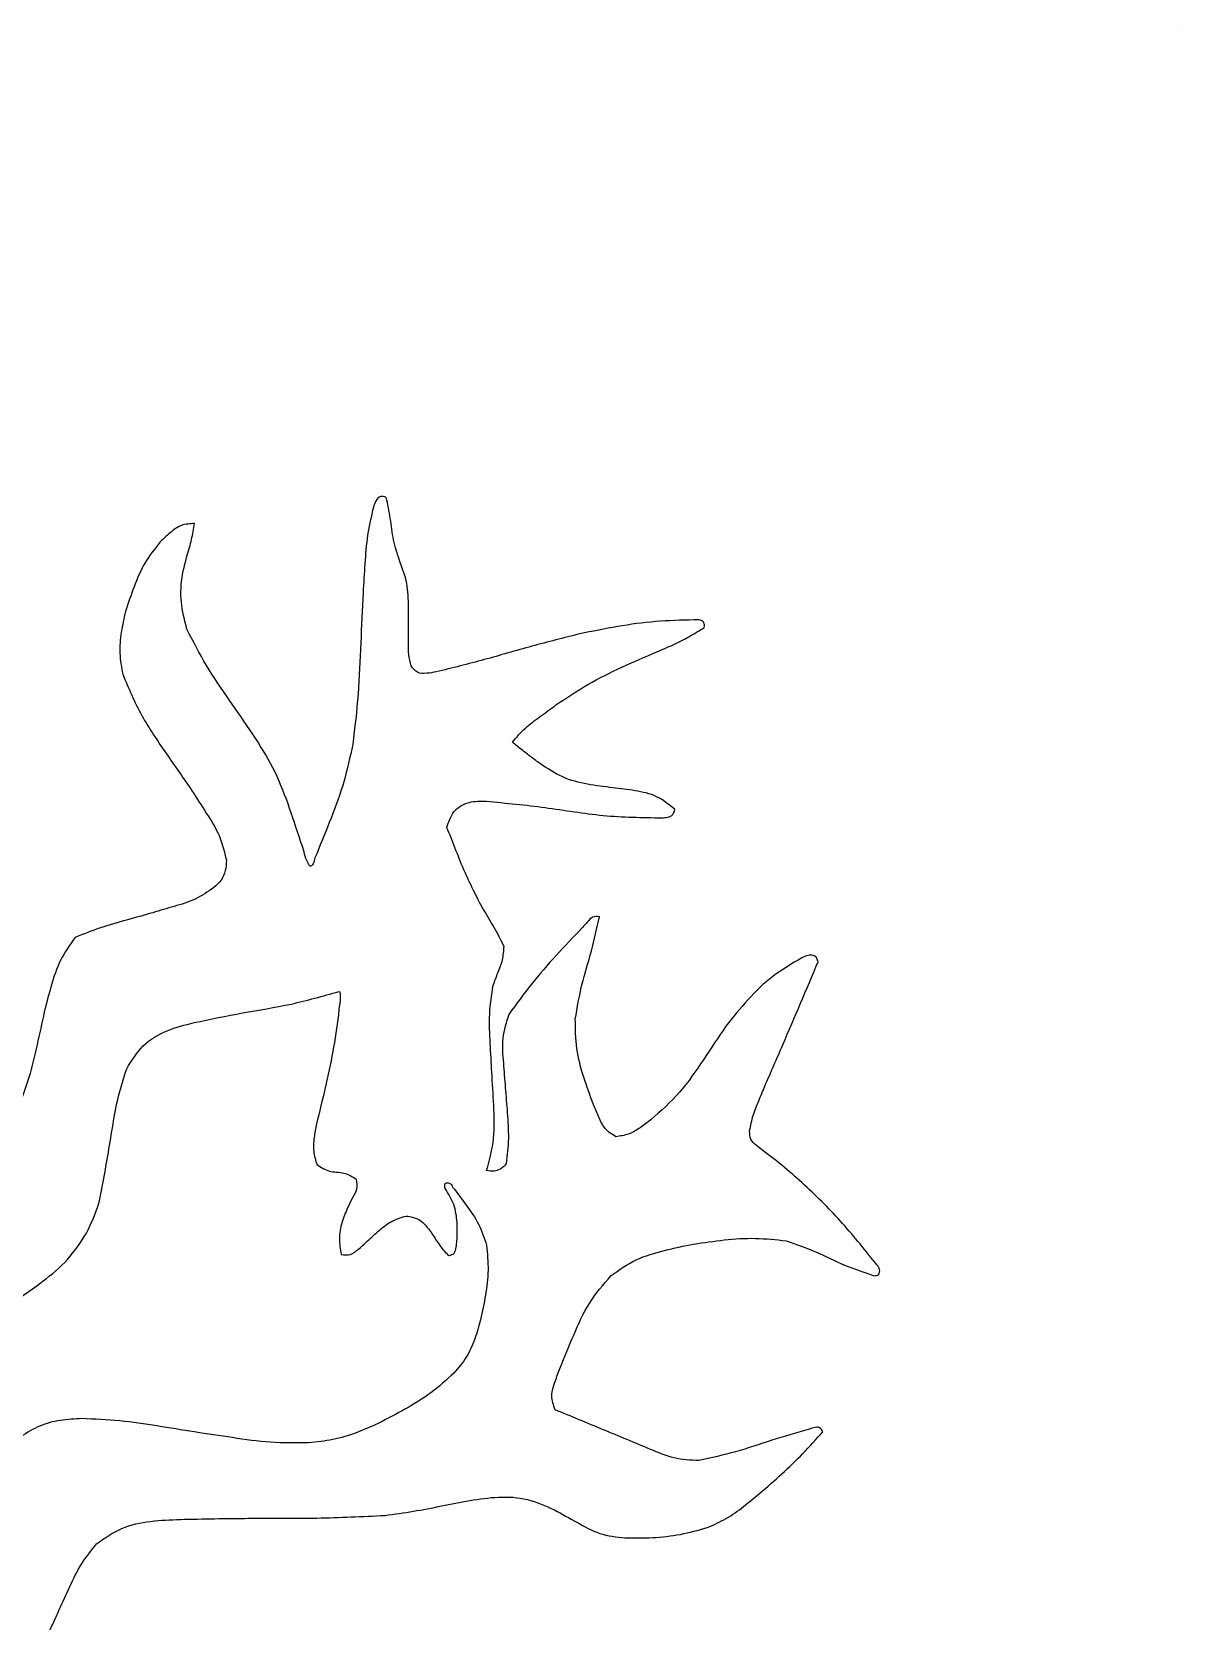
# Model space of a CAD drawing. Extents: x 0 to 290, y 41 to 325.
# Drawn here: x 223.7 to 289.6, y 234.1 to 325.1 of the extents above; entities that cross this region are included whole.
import ezdxf

# ---------------------------------------------------------------- set-up
doc = ezdxf.new("R2010")
doc.units = 0
doc.layers.get('0').update_dxf_attribs({"linetype": 'CONTINUOUS'})

msp = doc.modelspace()

# ---------------------------------------------------------------- linework, layer by layer
at = {"color": 7}
for points in [[(289.56, 325.12), (289.56, 325.12)], [(241.257102, 270.154682), (241.307338, 270.136338), (241.323424, 270.130976)]]:
    msp.add_lwpolyline(points, dxfattribs=at)
for points, knots in [([(243.249309, 297.897973), (243.123083, 297.364055), (242.870349, 296.295018), (242.755739, 294.649117), (242.687985, 293.553717), (242.654102, 293.005933)], [0, 0, 0, 0, 1.643113, 3.28992, 4.937234, 4.937234, 4.937234, 4.937234]), ([(243.985062, 298.456209), (243.868923, 298.493846), (243.623928, 298.57324), (243.354466, 298.247008), (243.2843, 298.014114), (243.249309, 297.897973)], [0, 0, 0, 0, 0.336407, 0.70965, 1.080935, 1.080935, 1.080935, 1.080935]), ([(244.7417, 294.836709), (244.615808, 295.228461), (244.363491, 296.013621), (244.231416, 297.245466), (244.067156, 298.052747), (243.985062, 298.456209)], [0, 0, 0, 0, 1.231113, 2.467425, 3.70264, 3.70264, 3.70264, 3.70264]), ([(233.005207, 296.961391), (232.746062, 296.94653), (232.223007, 296.916536), (231.587484, 296.432114), (231.216556, 296.07748), (231.031344, 295.900404)], [0, 0, 0, 0, 0.761757, 1.537519, 2.311169, 2.311169, 2.311169, 2.311169]), ([(232.716776, 295.582904), (232.755764, 295.734865), (232.833629, 296.038352), (232.926112, 296.49898), (232.978844, 296.80727), (233.005207, 296.961391)], [0, 0, 0, 0, 0.470574, 0.939807, 1.408889, 1.408889, 1.408889, 1.408889]), ([(231.031344, 295.900404), (230.72255, 295.508502), (230.104263, 294.723811), (229.518685, 293.337656), (229.206127, 292.393425), (229.049862, 291.921353)], [0, 0, 0, 0, 1.490346, 2.984062, 4.477503, 4.477503, 4.477503, 4.477503]), ([(232.568609, 290.910433), (232.434404, 291.423907), (232.16596, 292.450989), (232.26438, 294.06086), (232.565896, 295.075282), (232.716776, 295.582904)], [0, 0, 0, 0, 1.584279, 3.168969, 4.756231, 4.756231, 4.756231, 4.756231]), ([(245.246878, 290.786256), (245.250329, 291.243636), (245.257224, 292.157421), (245.23101, 293.545283), (244.904703, 294.406498), (244.7417, 294.836709)], [0, 0, 0, 0, 1.375244, 2.747551, 4.117336, 4.117336, 4.117336, 4.117336]), ([(242.654102, 293.005933), (242.607418, 292.038275), (242.514054, 290.103032), (242.409071, 287.197407), (242.177282, 285.27359), (242.061436, 284.312078)], [0, 0, 0, 0, 2.906676, 5.813127, 8.717184, 8.717184, 8.717184, 8.717184]), ([(229.049862, 291.921353), (228.959851, 291.527736), (228.7798, 290.740379), (228.676178, 289.522505), (228.819475, 288.725859), (228.890971, 288.328382)], [0, 0, 0, 0, 1.211744, 2.423863, 3.630844, 3.630844, 3.630844, 3.630844]), ([(261.600244, 291.43706), (260.867575, 291.418762), (259.402096, 291.382163), (257.221026, 291.080117), (255.785701, 290.785446), (255.067929, 290.638089)], [0, 0, 0, 0, 2.197205, 4.394827, 6.593116, 6.593116, 6.593116, 6.593116]), ([(262.190371, 291.000462), (262.198506, 291.103612), (262.215159, 291.314776), (261.899823, 291.472233), (261.700901, 291.448878), (261.600244, 291.43706)], [0, 0, 0, 0, 0.285189, 0.583826, 0.88973, 0.88973, 0.88973, 0.88973]), ([(236.335993, 284.902204), (235.889792, 285.552799), (234.997299, 286.85412), (233.643838, 288.800293), (232.926825, 290.207433), (232.568609, 290.910433)], [0, 0, 0, 0, 2.367503, 4.735482, 7.099627, 7.099627, 7.099627, 7.099627]), ([(245.408309, 288.809853), (245.350339, 289.022836), (245.23354, 289.451953), (245.264476, 290.120799), (245.252739, 290.564636), (245.246878, 290.786256)], [0, 0, 0, 0, 0.657993, 1.325722, 1.991656, 1.991656, 1.991656, 1.991656]), ([(255.067929, 290.638089), (254.149229, 290.409914), (252.311572, 289.9535), (249.590055, 289.138963), (247.751194, 288.686805), (246.831838, 288.460744)], [0, 0, 0, 0, 2.839489, 5.679775, 8.519599, 8.519599, 8.519599, 8.519599]), ([(259.467773, 289.603462), (259.780958, 289.738163), (260.406718, 290.007303), (261.322329, 290.462876), (261.901056, 290.821286), (262.190371, 291.000462)], [0, 0, 0, 0, 1.022779, 2.043567, 3.064018, 3.064018, 3.064018, 3.064018]), ([(253.699998, 286.566187), (254.3028, 286.971801), (255.508297, 287.782959), (257.467389, 288.744432), (258.800882, 289.317078), (259.467773, 289.603462)], [0, 0, 0, 0, 2.177314, 4.35424, 6.532109, 6.532109, 6.532109, 6.532109]), ([(246.831838, 288.460744), (246.657801, 288.428471), (246.31278, 288.36449), (245.732298, 288.360237), (245.515557, 288.66102), (245.408309, 288.809853)], [0, 0, 0, 0, 0.539907, 1.070344, 1.589905, 1.589905, 1.589905, 1.589905]), ([(228.890971, 288.328382), (229.228172, 287.526119), (229.903309, 285.919847), (231.398816, 283.771773), (232.383229, 282.339815), (232.875384, 281.623911)], [0, 0, 0, 0, 2.60325, 5.212162, 7.820532, 7.820532, 7.820532, 7.820532]), ([(251.202613, 284.433716), (251.440888, 284.712295), (251.91852, 285.270719), (252.814036, 285.916731), (253.404814, 286.349802), (253.699998, 286.566187)], [0, 0, 0, 0, 1.095695, 2.196363, 3.295498, 3.295498, 3.295498, 3.295498]), ([(239.074396, 278.769233), (238.842296, 279.481493), (238.378235, 280.905585), (237.551138, 283.006052), (236.74101, 284.270204), (236.335993, 284.902204)], [0, 0, 0, 0, 2.248661, 4.495972, 6.74275, 6.74275, 6.74275, 6.74275]), ([(242.061436, 284.312078), (241.90725, 283.59224), (241.598807, 282.152228), (240.828813, 280.079469), (240.274812, 278.717333), (239.997827, 278.036302)], [0, 0, 0, 0, 2.205629, 4.412291, 6.618713, 6.618713, 6.618713, 6.618713]), ([(252.819182, 283.187704), (252.635537, 283.320973), (252.268378, 283.587414), (251.732265, 284.006638), (251.379193, 284.291333), (251.202613, 284.433716)], [0, 0, 0, 0, 0.680667, 1.360843, 2.04135, 2.04135, 2.04135, 2.04135]), ([(256.959664, 281.825136), (256.471762, 281.882744), (255.497277, 281.997806), (254.05014, 282.366238), (253.229216, 282.914073), (252.819182, 283.187704)], [0, 0, 0, 0, 1.475939, 2.947889, 4.416769, 4.416769, 4.416769, 4.416769]), ([(232.875384, 281.623911), (233.142749, 281.209428), (233.677627, 280.38023), (234.480583, 279.118582), (234.71062, 278.152719), (234.825258, 277.671389)], [0, 0, 0, 0, 1.482788, 2.966401, 4.44021, 4.44021, 4.44021, 4.44021]), ([(260.50494, 280.597469), (260.171053, 280.866082), (259.50091, 281.405213), (258.224402, 281.673643), (257.38157, 281.774599), (256.959664, 281.825136)], [0, 0, 0, 0, 1.267899, 2.544791, 3.824652, 3.824652, 3.824652, 3.824652]), ([(247.450751, 279.557762), (247.556761, 279.881734), (247.769657, 280.532353), (248.717191, 281.082796), (249.392864, 281.062553), (249.731389, 281.052411)], [0, 0, 0, 0, 0.994996, 1.998209, 3.005522, 3.005522, 3.005522, 3.005522]), ([(249.731389, 281.052411), (250.846453, 280.946844), (253.077438, 280.735628), (256.394368, 280.151446), (258.637865, 280.120656), (259.758744, 280.105273)], [0, 0, 0, 0, 3.359965, 6.72251, 10.07985, 10.07985, 10.07985, 10.07985]), ([(259.758744, 280.105273), (259.869318, 280.110823), (260.090172, 280.121909), (260.430182, 280.261767), (260.480406, 280.487297), (260.50494, 280.597469)], [0, 0, 0, 0, 0.336178, 0.671466, 0.991684, 0.991684, 0.991684, 0.991684]), ([(248.980113, 275.943624), (248.789949, 276.33654), (248.409636, 277.122338), (247.934973, 278.342602), (247.612118, 279.152811), (247.450751, 279.557762)], [0, 0, 0, 0, 1.308999, 2.617884, 3.925778, 3.925778, 3.925778, 3.925778]), ([(239.601022, 277.311556), (239.522441, 277.464384), (239.364293, 277.771958), (239.250643, 278.280191), (239.133142, 278.606228), (239.074396, 278.769233)], [0, 0, 0, 0, 0.51339, 1.033216, 1.55296, 1.55296, 1.55296, 1.55296]), ([(234.825258, 277.671389), (234.816663, 277.472118), (234.799567, 277.075769), (234.556497, 276.510391), (234.258284, 276.245887), (234.108413, 276.112958)], [0, 0, 0, 0, 0.596022, 1.185489, 1.781024, 1.781024, 1.781024, 1.781024]), ([(239.997827, 278.036302), (239.949962, 277.941118), (239.849736, 277.741809), (239.82196, 277.419534), (239.656046, 277.338448), (239.601022, 277.311556)], [0, 0, 0, 0, 0.323881, 0.678185, 0.853994, 0.853994, 0.853994, 0.853994]), ([(234.108413, 276.112958), (233.761713, 275.869633), (233.065715, 275.381159), (231.832978, 275.034753), (231.023387, 274.792279), (230.618736, 274.671084)], [0, 0, 0, 0, 1.261295, 2.532043, 3.801886, 3.801886, 3.801886, 3.801886]), ([(250.726222, 272.734193), (250.546821, 273.098626), (250.187799, 273.827935), (249.520563, 274.850282), (249.160233, 275.579238), (248.980113, 275.943624)], [0, 0, 0, 0, 1.217598, 2.436676, 3.65514, 3.65514, 3.65514, 3.65514]), ([(230.618736, 274.671084), (230.117887, 274.530842), (229.115642, 274.250203), (227.612005, 273.832575), (226.648793, 273.442165), (226.168656, 273.247556)], [0, 0, 0, 0, 1.560712, 3.123132, 4.676056, 4.676056, 4.676056, 4.676056]), ([(254.806027, 268.564642), (254.917047, 269.226339), (255.139334, 270.5512), (255.761555, 272.469952), (256.047061, 273.78231), (256.189762, 274.438251)], [0, 0, 0, 0, 2.010105, 4.024664, 6.037765, 6.037765, 6.037765, 6.037765]), ([(256.189762, 274.438251), (256.052033, 274.450144), (255.765125, 274.474917), (255.497882, 274.113769), (255.308124, 273.915383), (255.213556, 273.816516)], [0, 0, 0, 0, 0.388479, 0.809251, 1.227278, 1.227278, 1.227278, 1.227278]), ([(226.168656, 273.247556), (225.866569, 272.82616), (225.261099, 271.981558), (224.783651, 270.489643), (224.526935, 269.488582), (224.398558, 268.987976)], [0, 0, 0, 0, 1.546024, 3.098689, 4.65183, 4.65183, 4.65183, 4.65183]), ([(255.213556, 273.816516), (254.712234, 273.292182), (253.709767, 272.2437), (252.275572, 270.605064), (251.425948, 269.429688), (251.001389, 268.842349)], [0, 0, 0, 0, 2.176448, 4.352131, 6.525228, 6.525228, 6.525228, 6.525228]), ([(250.104487, 270.504073), (250.192632, 270.747937), (250.369166, 271.236337), (250.675978, 271.957789), (250.709573, 272.476926), (250.726222, 272.734193)], [0, 0, 0, 0, 0.779288, 1.560723, 2.328423, 2.328423, 2.328423, 2.328423]), ([(268.714784, 271.858458), (268.66834, 271.983854), (268.572766, 272.241896), (268.12241, 272.242368), (267.889845, 272.136635), (267.772727, 272.083389)], [0, 0, 0, 0, 0.366434, 0.754051, 1.147278, 1.147278, 1.147278, 1.147278]), ([(267.772727, 272.083389), (267.20671, 271.749953), (266.074137, 271.082764), (264.651497, 269.702667), (263.834487, 268.677601), (263.42594, 268.165016)], [0, 0, 0, 0, 1.964679, 3.931231, 5.898188, 5.898188, 5.898188, 5.898188]), ([(265.661422, 264.7442), (266.0057, 265.532742), (266.694182, 267.109654), (267.705226, 269.483995), (268.378299, 271.067049), (268.714784, 271.858458)], [0, 0, 0, 0, 2.581252, 5.161942, 7.74186, 7.74186, 7.74186, 7.74186]), ([(250.027722, 265.529907), (249.997158, 266.083353), (249.936015, 267.190514), (249.851297, 268.857684), (250.020183, 269.955881), (250.104487, 270.504073)], [0, 0, 0, 0, 1.664158, 3.329122, 4.988598, 4.988598, 4.988598, 4.988598]), ([(232.98404, 268.374142), (233.905325, 268.565707), (235.748075, 268.948874), (238.540159, 269.384967), (240.351858, 269.898225), (241.257102, 270.154682)], [0, 0, 0, 0, 2.82312, 5.646797, 8.4667, 8.4667, 8.4667, 8.4667]), ([(241.323424, 270.130976), (241.338607, 269.986897), (241.369416, 269.694537), (241.281183, 269.259846), (241.252883, 268.965536), (241.238758, 268.818642)], [0, 0, 0, 0, 0.432019, 0.876638, 1.319685, 1.319685, 1.319685, 1.319685]), ([(224.398558, 268.987976), (224.261541, 268.360354), (223.987492, 267.105039), (223.567634, 265.219912), (223.098474, 264.022237), (222.864116, 263.423964)], [0, 0, 0, 0, 1.928071, 3.856362, 5.78102, 5.78102, 5.78102, 5.78102]), ([(241.238758, 268.818642), (241.14323, 268.11637), (240.952198, 266.711995), (240.488141, 264.636865), (240.155985, 263.260197), (239.989924, 262.571936)], [0, 0, 0, 0, 2.125266, 4.250021, 6.374326, 6.374326, 6.374326, 6.374326]), ([(251.001389, 268.842349), (250.856006, 268.392572), (250.564084, 267.489441), (250.68848, 266.063197), (250.761243, 265.125722), (250.797624, 264.656993)], [0, 0, 0, 0, 1.403465, 2.818088, 4.232657, 4.232657, 4.232657, 4.232657]), ([(255.851096, 263.672602), (255.655754, 264.1972), (255.265074, 265.246391), (254.82728, 266.880874), (254.813105, 268.003868), (254.806027, 268.564642)], [0, 0, 0, 0, 1.680674, 3.36133, 5.037663, 5.037663, 5.037663, 5.037663]), ([(229.118442, 265.736211), (229.402505, 266.199829), (229.971748, 267.128891), (231.40965, 267.988118), (232.458736, 268.245343), (232.98404, 268.374142)], [0, 0, 0, 0, 1.610937, 3.228215, 4.850187, 4.850187, 4.850187, 4.850187]), ([(263.42594, 268.165016), (262.998484, 267.528273), (262.143797, 266.255124), (260.853792, 264.333529), (259.703537, 263.310556), (259.129107, 262.799689)], [0, 0, 0, 0, 2.303478, 4.605739, 6.90243, 6.90243, 6.90243, 6.90243]), ([(228.070833, 260.939562), (228.158386, 261.478738), (228.333544, 262.557421), (228.61857, 264.174277), (228.951931, 265.215919), (229.118442, 265.736211)], [0, 0, 0, 0, 1.639279, 3.279564, 4.916519, 4.916519, 4.916519, 4.916519]), ([(249.731389, 259.902396), (249.895852, 260.513505), (250.225247, 261.737465), (250.137365, 263.643432), (250.064277, 264.900955), (250.027722, 265.529907)], [0, 0, 0, 0, 1.886918, 3.779216, 5.672659, 5.672659, 5.672659, 5.672659]), ([(250.797624, 264.656993), (250.835751, 264.17354), (250.912017, 263.206479), (251.016895, 261.749712), (250.909657, 260.782853), (250.856044, 260.299482)], [0, 0, 0, 0, 1.455772, 2.912008, 4.367889, 4.367889, 4.367889, 4.367889]), ([(264.791049, 262.175131), (264.848594, 262.471429), (264.964021, 263.065751), (265.315889, 263.904991), (265.546247, 264.464469), (265.661422, 264.7442)], [0, 0, 0, 0, 0.903033, 1.811328, 2.719567, 2.719567, 2.719567, 2.719567]), ([(257.131538, 261.841827), (256.912966, 261.976744), (256.471135, 262.249471), (256.148911, 262.970175), (255.950292, 263.438637), (255.851096, 263.672602)], [0, 0, 0, 0, 0.753183, 1.522516, 2.290108, 2.290108, 2.290108, 2.290108]), ([(239.989924, 262.571936), (239.937201, 262.31351), (239.831668, 261.796232), (239.781831, 260.996414), (239.93684, 260.491295), (240.013631, 260.241062)], [0, 0, 0, 0, 0.792525, 1.586363, 2.365708, 2.365708, 2.365708, 2.365708]), ([(259.129107, 262.799689), (258.928786, 262.649578), (258.527374, 262.348778), (257.877486, 261.947669), (257.378434, 261.876859), (257.131538, 261.841827)], [0, 0, 0, 0, 0.75322, 1.50934, 2.249686, 2.249686, 2.249686, 2.249686]), ([(272.080002, 254.497276), (271.437318, 255.301715), (270.152389, 256.910042), (267.972551, 259.090774), (266.264544, 260.541179), (265.180715, 261.321068), (264.803106, 261.673757), (264.795066, 262.00809), (264.791049, 262.175131)], [0, 0, 0, 0, 3.08559, 6.169064, 9.252674, 9.744837, 10.226976, 10.708399, 10.708399, 10.708399, 10.708399]), ([(226.816638, 256.317609), (227.047303, 256.801279), (227.509322, 257.770061), (227.796077, 259.35914), (227.979212, 260.412547), (228.070833, 260.939562)], [0, 0, 0, 0, 1.600222, 3.205219, 4.812121, 4.812121, 4.812121, 4.812121]), ([(240.013631, 260.241062), (240.242617, 260.089267), (240.709708, 259.779632), (241.568429, 259.846757), (242.038719, 259.551462), (242.26774, 259.40766)], [0, 0, 0, 0, 0.804025, 1.640068, 2.43367, 2.43367, 2.43367, 2.43367]), ([(250.856044, 260.299482), (250.762266, 260.192272), (250.575427, 259.978673), (250.152063, 259.842594), (249.872279, 259.882367), (249.731389, 259.902396)], [0, 0, 0, 0, 0.421362, 0.839494, 1.263635, 1.263635, 1.263635, 1.263635]), ([(242.26774, 259.40766), (242.295033, 259.213645), (242.350819, 258.817091), (242.011204, 258.309085), (241.850496, 257.952743), (241.770464, 257.775287)], [0, 0, 0, 0, 0.568018, 1.16099, 1.74923, 1.74923, 1.74923, 1.74923]), ([(247.358182, 258.878493), (247.330306, 258.994418), (247.280792, 259.200322), (247.649128, 259.222579), (247.734852, 259.054884), (247.784338, 258.95808)], [0, 0, 0, 0, 0.286973, 0.509718, 0.813885, 0.813885, 0.813885, 0.813885]), ([(248.030153, 255.873109), (248.041817, 256.222646), (248.065098, 256.920328), (247.908041, 257.978171), (247.541352, 258.578577), (247.358182, 258.878493)], [0, 0, 0, 0, 1.050738, 2.097295, 3.141858, 3.141858, 3.141858, 3.141858]), ([(247.784338, 258.95808), (248.047055, 258.615568), (248.572711, 257.930256), (249.323604, 256.860599), (249.592338, 256.035513), (249.726309, 255.624189)], [0, 0, 0, 0, 1.297125, 2.59534, 3.885911, 3.885911, 3.885911, 3.885911]), ([(241.770464, 257.775287), (241.650257, 257.493297), (241.410039, 256.929781), (241.250046, 256.009402), (241.348304, 255.403117), (241.397367, 255.100384)], [0, 0, 0, 0, 0.918918, 1.836327, 2.751254, 2.751254, 2.751254, 2.751254]), ([(242.810171, 255.78054), (243.039181, 255.990273), (243.497545, 256.410052), (244.224614, 257.014293), (244.820923, 257.204586), (245.117338, 257.299178)], [0, 0, 0, 0, 0.934206, 1.869812, 2.794569, 2.794569, 2.794569, 2.794569]), ([(245.117338, 257.299178), (245.370489, 257.256988), (245.882369, 257.17168), (246.415167, 256.57741), (246.690914, 256.152137), (246.829016, 255.939149)], [0, 0, 0, 0, 0.748534, 1.513558, 2.281112, 2.281112, 2.281112, 2.281112]), ([(222.826862, 252.491804), (223.334461, 252.847416), (224.348964, 253.558153), (225.799863, 254.751103), (226.47798, 255.795852), (226.816638, 256.317609)], [0, 0, 0, 0, 1.862249, 3.721951, 5.577255, 5.577255, 5.577255, 5.577255]), ([(246.829016, 255.939149), (246.904131, 255.831841), (247.055101, 255.616169), (247.272934, 255.289077), (247.470657, 255.119687), (247.567309, 255.036884)], [0, 0, 0, 0, 0.393486, 0.79084, 1.17082, 1.17082, 1.17082, 1.17082]), ([(247.567309, 255.036884), (247.682936, 255.066029), (247.926963, 255.127537), (247.983874, 255.523983), (248.014775, 255.757096), (248.030153, 255.873109)], [0, 0, 0, 0, 0.328261, 0.692782, 1.053921, 1.053921, 1.053921, 1.053921]), ([(261.576538, 255.693051), (262.16336, 255.779068), (263.336888, 255.951084), (265.118765, 256.071254), (266.299279, 255.942512), (266.889089, 255.878189)], [0, 0, 0, 0, 1.779817, 3.559282, 5.336058, 5.336058, 5.336058, 5.336058]), ([(266.889089, 255.878189), (267.458023, 255.681121), (268.597228, 255.286523), (270.203146, 254.447045), (271.348982, 254.069505), (271.921393, 253.880902)], [0, 0, 0, 0, 1.80421, 3.612658, 5.417908, 5.417908, 5.417908, 5.417908]), ([(241.397367, 255.100384), (241.58092, 255.076596), (241.958125, 255.027711), (242.401735, 255.412404), (242.674341, 255.658112), (242.810171, 255.78054)], [0, 0, 0, 0, 0.530913, 1.091038, 1.647288, 1.647288, 1.647288, 1.647288]), ([(249.726309, 255.624189), (249.770486, 255.148284), (249.85899, 254.194848), (249.684659, 252.764241), (249.486616, 251.829311), (249.387642, 251.362069)], [0, 0, 0, 0, 1.430057, 2.864999, 4.298578, 4.298578, 4.298578, 4.298578]), ([(256.851291, 253.883442), (257.317449, 254.21214), (258.25156, 254.870801), (259.908585, 255.348642), (261.020489, 255.578235), (261.576538, 255.693051)], [0, 0, 0, 0, 1.699455, 3.405456, 5.112052, 5.112052, 5.112052, 5.112052]), ([(271.921393, 253.880902), (272.017864, 253.887464), (272.22543, 253.901582), (272.262648, 254.264981), (272.140564, 254.420252), (272.080002, 254.497276)], [0, 0, 0, 0, 0.258941, 0.557139, 0.850673, 0.850673, 0.850673, 0.850673]), ([(253.938193, 248.607862), (254.193269, 249.231691), (254.703318, 250.479102), (255.52701, 252.344552), (256.410452, 253.371161), (256.851291, 253.883442)], [0, 0, 0, 0, 2.02521, 4.049615, 6.065961, 6.065961, 6.065961, 6.065961]), ([(249.387642, 251.362069), (249.284297, 250.990867), (249.07804, 250.250026), (248.605628, 249.182926), (248.103846, 248.596755), (247.852918, 248.303627)], [0, 0, 0, 0, 1.156618, 2.308371, 3.460458, 3.460458, 3.460458, 3.460458]), ([(253.649762, 246.202764), (253.557458, 246.469333), (253.37128, 247.007007), (253.650063, 247.828562), (253.842099, 248.347957), (253.938193, 248.607862)], [0, 0, 0, 0, 0.822927, 1.659864, 2.498137, 2.498137, 2.498137, 2.498137]), ([(247.852918, 248.303627), (247.42782, 247.912762), (246.576565, 247.130056), (245.084329, 246.237709), (244.061999, 245.702966), (243.551004, 245.435684)], [0, 0, 0, 0, 1.728039, 3.460388, 5.191577, 5.191577, 5.191577, 5.191577]), ([(257.785164, 244.491087), (257.325713, 244.681577), (256.406868, 245.062533), (255.028554, 245.633464), (254.109322, 246.013013), (253.649762, 246.202764)], [0, 0, 0, 0, 1.492124, 2.984066, 4.475645, 4.475645, 4.475645, 4.475645]), ([(226.552196, 245.697587), (226.14226, 245.676235), (225.323455, 245.633589), (224.112989, 245.326971), (223.416216, 244.887969), (223.067598, 244.668322)], [0, 0, 0, 0, 1.231292, 2.459379, 3.689102, 3.689102, 3.689102, 3.689102]), ([(233.007747, 244.930224), (232.294446, 245.046128), (230.867446, 245.278001), (228.720066, 245.597518), (227.27468, 245.664237), (226.552196, 245.697587)], [0, 0, 0, 0, 2.168385, 4.337981, 6.506326, 6.506326, 6.506326, 6.506326]), ([(239.537522, 244.311029), (238.807519, 244.300818), (237.345875, 244.280372), (235.174936, 244.607837), (233.730274, 244.822743), (233.007747, 244.930224)], [0, 0, 0, 0, 2.18642, 4.377745, 6.570262, 6.570262, 6.570262, 6.570262]), ([(243.551004, 245.435684), (243.126067, 245.24346), (242.276845, 244.859307), (240.930655, 244.451688), (240.002035, 244.357929), (239.537522, 244.311029)], [0, 0, 0, 0, 1.398908, 2.79567, 4.193652, 4.193652, 4.193652, 4.193652]), ([(268.135382, 245.073029), (267.441097, 244.871987), (266.052559, 244.469914), (264.001286, 243.761244), (262.589044, 243.450377), (261.883313, 243.295029)], [0, 0, 0, 0, 2.168481, 4.336856, 6.50283, 6.50283, 6.50283, 6.50283]), ([(265.372991, 241.427282), (265.79916, 241.790491), (266.651388, 242.516815), (267.851118, 243.694098), (268.603172, 244.52343), (268.979227, 244.938127)], [0, 0, 0, 0, 1.679475, 3.358515, 5.037799, 5.037799, 5.037799, 5.037799]), ([(268.979227, 244.938127), (268.926933, 245.036005), (268.816602, 245.242513), (268.443319, 245.178763), (268.238041, 245.108278), (268.135382, 245.073029)], [0, 0, 0, 0, 0.302592, 0.638417, 0.974371, 0.974371, 0.974371, 0.974371]), ([(261.883313, 243.295029), (261.403915, 243.31701), (260.441136, 243.361155), (259.110182, 243.941617), (258.226648, 244.308008), (257.785164, 244.491087)], [0, 0, 0, 0, 1.427269, 2.86639, 4.303663, 4.303663, 4.303663, 4.303663]), ([(248.758004, 241.006489), (249.306033, 241.090002), (250.400778, 241.256828), (252.091733, 241.15859), (253.105925, 240.69738), (253.612791, 240.46688)], [0, 0, 0, 0, 1.663595, 3.323209, 4.981323, 4.981323, 4.981323, 4.981323]), ([(262.364784, 239.45342), (262.733599, 239.615235), (263.470911, 239.938725), (264.449878, 240.652794), (265.065028, 241.168902), (265.372991, 241.427282)], [0, 0, 0, 0, 1.204834, 2.408632, 3.615474, 3.615474, 3.615474, 3.615474]), ([(243.91366, 240.15192), (244.455695, 240.22593), (245.539471, 240.37391), (247.148222, 240.695646), (248.221454, 240.902883), (248.758004, 241.006489)], [0, 0, 0, 0, 1.640784, 3.280675, 4.920165, 4.920165, 4.920165, 4.920165]), ([(253.612791, 240.46688), (254.040426, 240.233853), (254.895271, 239.768032), (256.182254, 239.029315), (257.160016, 238.920407), (257.64744, 238.866116)], [0, 0, 0, 0, 1.465437, 2.929419, 4.384703, 4.384703, 4.384703, 4.384703]), ([(227.39096, 238.517007), (227.855553, 238.848672), (228.787206, 239.513763), (230.492042, 239.856777), (231.625577, 239.901875), (232.192971, 239.924449)], [0, 0, 0, 0, 1.69458, 3.398156, 5.105501, 5.105501, 5.105501, 5.105501]), ([(232.192971, 239.924449), (233.495409, 239.952088), (236.10053, 240.007373), (240.009661, 239.961288), (242.612514, 240.088385), (243.91366, 240.15192)], [0, 0, 0, 0, 3.908111, 7.816959, 11.724125, 11.724125, 11.724125, 11.724125]), ([(257.64744, 238.866116), (258.178324, 238.861979), (259.240266, 238.853703), (260.830149, 239.025541), (261.853539, 239.310877), (262.364784, 239.45342)], [0, 0, 0, 0, 1.592393, 3.185308, 4.775425, 4.775425, 4.775425, 4.775425]), ([(225.258489, 234.754702), (225.458678, 235.193843), (225.859147, 236.072327), (226.479302, 237.388894), (227.087597, 238.141617), (227.39096, 238.517007)], [0, 0, 0, 0, 1.449425, 2.899515, 4.342135, 4.342135, 4.342135, 4.342135]), ([(224.300627, 232.233329), (224.363574, 232.52749), (224.489811, 233.117412), (224.896506, 233.927987), (225.137843, 234.479164), (225.258489, 234.754702)], [0, 0, 0, 0, 0.898636, 1.802163, 2.705356, 2.705356, 2.705356, 2.705356])]:
    msp.add_open_spline(points, degree=3, knots=knots, dxfattribs=at)

doc.saveas('drawing.dxf')
